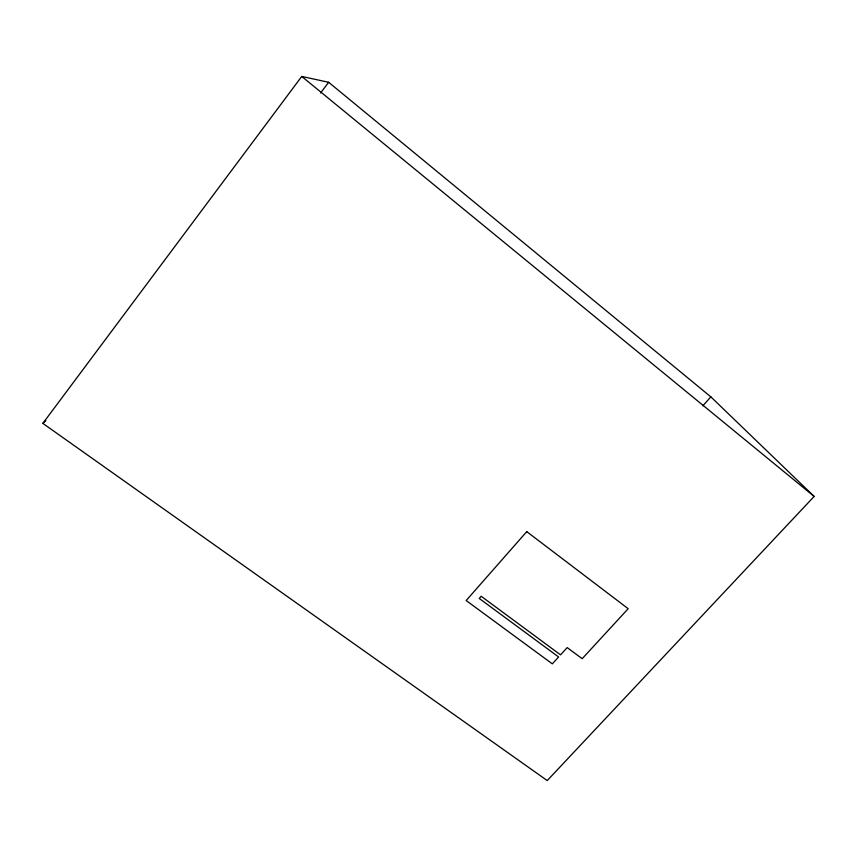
<?xml version="1.0" encoding="UTF-8"?>
<svg xmlns="http://www.w3.org/2000/svg" width="857" height="857" viewBox="0 0 857 857"><rect width="100%" height="100%" fill="white"/><g stroke="black" fill="none" stroke-linecap="round" stroke-linejoin="round"><path stroke-width="1.29" d="M42.85 423.379L301.739 76.434L328.649 82.283L710.849 396.855L814.15 496.428L547.237 780.566L42.85 423.379L45.817 420.68M320.614 92.963L328.649 82.283M702.847 405.811L710.849 396.855M301.739 76.434L814.15 496.428M526.755 531.64L466.165 600.532L552.326 663.854L558.614 656.976L479.256 598.454L481.184 596.258L560.553 654.855L567.195 647.592L582.182 658.701L628.181 608.706L526.755 531.64"/></g></svg>
